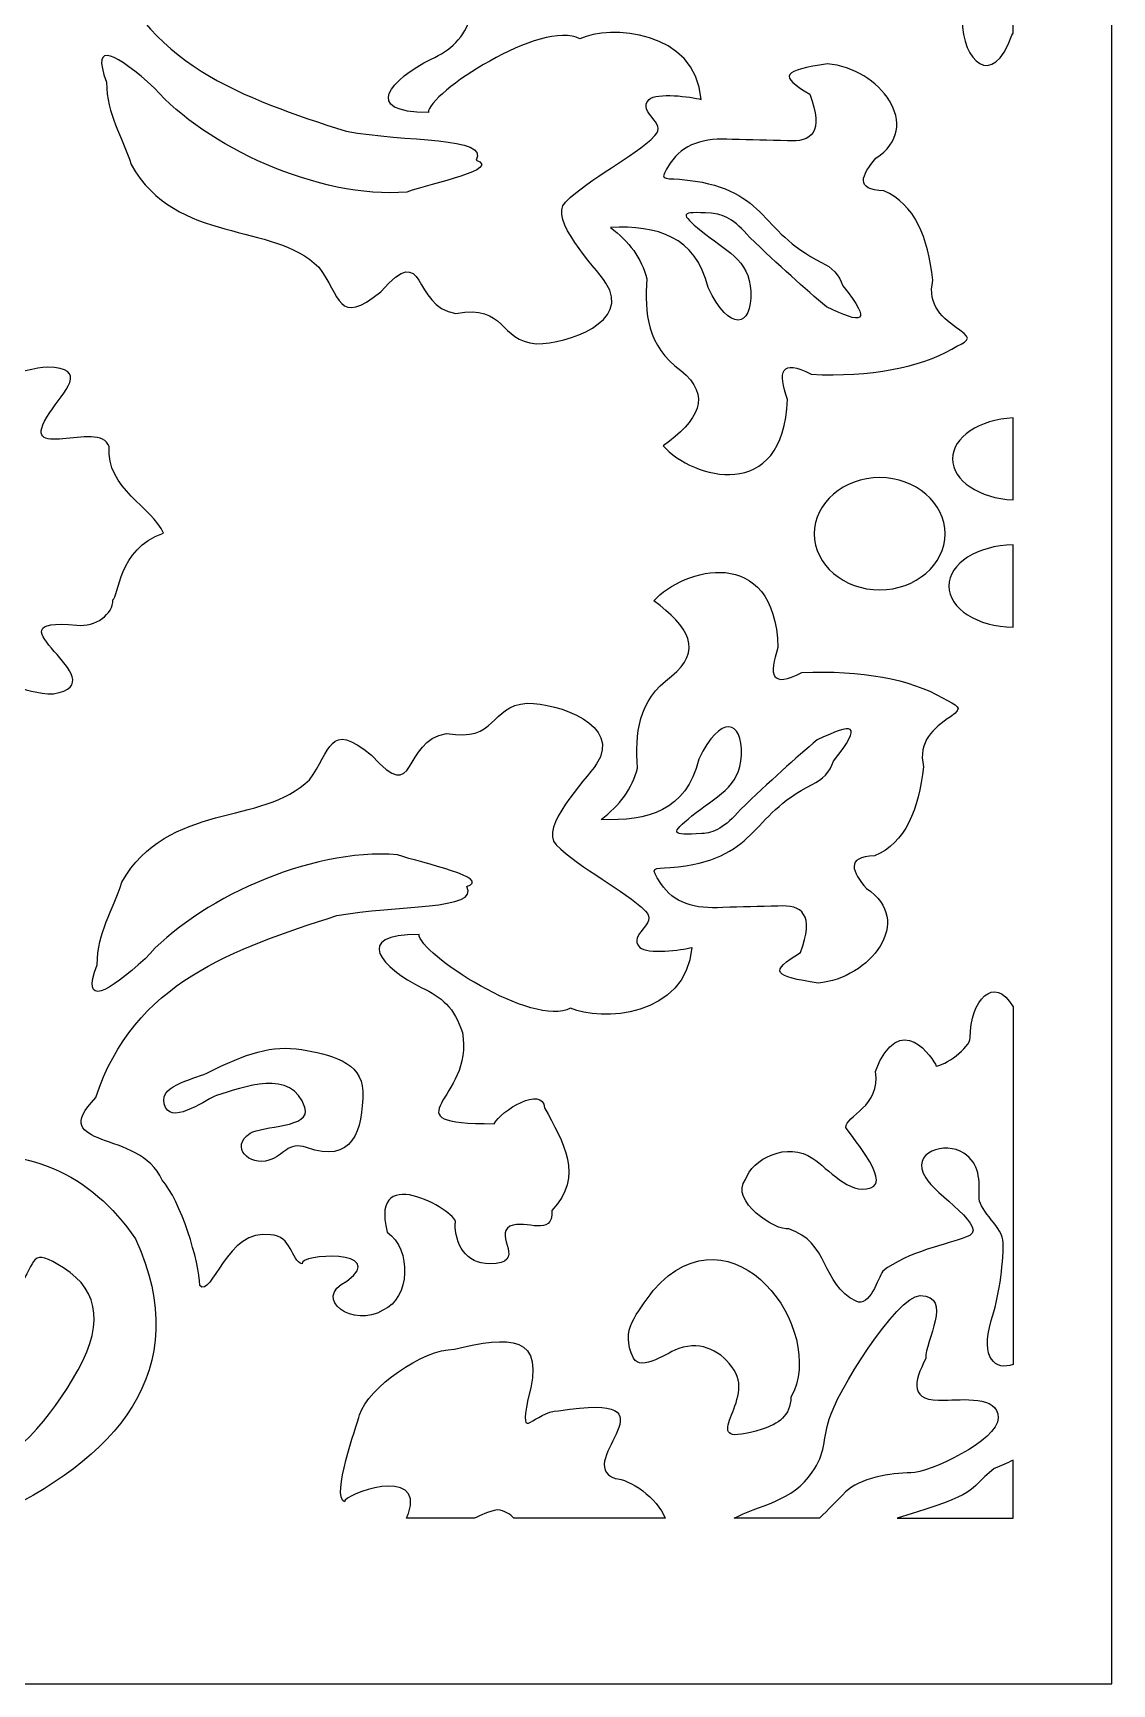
# Model space of a CAD drawing. Header units: centimetres. Extents: x -16.1 to -1.5, y -3 to 9.
# Drawn here: x -11.04 to -8.945, y -3.033 to 0.174 of the extents above; entities that cross this region are included whole.
import ezdxf

# ---------------------------------------------------------------- set-up
doc = ezdxf.new("R2010")
doc.units = ezdxf.units.CM
doc.header["$MEASUREMENT"] = 0
doc.layers.add('layer 1', color=7, linetype='Continuous')

msp = doc.modelspace()

# ---------------------------------------------------------------- linework, layer by layer
at = {"layer": 'layer 1', "color": 250}
for points, knots in [([(-16.12548, 8.7486), (-16.12548, 8.7486), (-16.12548, 9.00077), (-16.12548, 9.00077), (-16.12548, 9.00077), (-16.12548, 9.00077), (-8.94455, 9.00077), (-8.94455, 9.00077), (-8.94455, 9.00077), (-8.94455, 9.00077), (-8.94455, -3.03333), (-8.94455, -3.03333), (-8.94455, -3.03333), (-8.94455, -3.03333), (-16.12548, -3.03333), (-16.12548, -3.03333), (-16.12548, -3.03333), (-16.12548, -3.03333), (-16.12548, 8.7486), (-16.12548, 8.7486)], [0, 0, 0, 0, 0.1666667, 0.1666667, 0.1666667, 0.1666667, 0.3333333, 0.3333333, 0.3333333, 0.3333333, 0.5, 0.5, 0.5, 0.5, 0.6666667, 0.6666667, 0.6666667, 0.6666667, 1, 1, 1, 1]), ([(-9.13662, 0.1733), (-9.1374, 0.17202), (-9.13821, 0.17078), (-9.13904, 0.16956), (-9.13904, 0.16956), (-9.17656, 0.0627), (-9.23553, 0.11892), (-9.23554, 0.19979), (-9.23554, 0.19979), (-9.23554, 0.21933), (-9.28557, 0.25489), (-9.30166, 0.25489), (-9.30166, 0.25489), (-9.30541, 0.24129), (-9.3728, 0.14143), (-9.4196, 0.26556), (-9.4196, 0.26556), (-9.40697, 0.33281), (-9.4791, 0.352), (-9.47678, 0.37399), (-9.47678, 0.37399), (-9.475, 0.3811), (-9.38743, 0.47886), (-9.42853, 0.49131), (-9.42853, 0.49131), (-9.47142, 0.50553), (-9.51074, 0.45398), (-9.54112, 0.43443), (-9.54112, 0.43443), (-9.58936, 0.39933), (-9.65965, 0.43635), (-9.67157, 0.47531), (-9.67157, 0.47531), (-9.70389, 0.51683), (-9.61251, 0.5753), (-9.58758, 0.57131), (-9.58758, 0.57131), (-9.50895, 0.59619), (-9.52503, 0.67796), (-9.45713, 0.71173), (-9.45713, 0.71173), (-9.43032, 0.72418), (-9.41424, 0.66729), (-9.4053, 0.65307), (-9.4053, 0.65307), (-9.3574, 0.61574), (-9.27616, 0.59974), (-9.24447, 0.5873), (-9.24447, 0.5873), (-9.18911, 0.57192), (-9.30882, 0.50199), (-9.32131, 0.47176), (-9.32131, 0.47176), (-9.35526, 0.42198), (-9.282, 0.40065), (-9.24804, 0.42377), (-9.24804, 0.42377), (-9.21588, 0.44509), (-9.21767, 0.47531), (-9.21767, 0.51264), (-9.21767, 0.51264), (-9.21767, 0.53575), (-9.1712, 0.56953), (-9.1712, 0.59796), (-9.1712, 0.59796), (-9.1712, 0.64419), (-9.18014, 0.7064), (-9.19444, 0.74906), (-9.19444, 0.74906), (-9.22046, 0.83539), (-9.17411, 0.853), (-9.13662, 0.82588), (-9.13662, 0.82588), (-9.13662, 0.82588), (-9.13662, 0.1733), (-9.13662, 0.1733)], [0, 0, 0, 0, 0.05, 0.05, 0.05, 0.05, 0.1, 0.1, 0.1, 0.1, 0.15, 0.15, 0.15, 0.15, 0.2, 0.2, 0.2, 0.2, 0.25, 0.25, 0.25, 0.25, 0.3, 0.3, 0.3, 0.3, 0.35, 0.35, 0.35, 0.35, 0.4, 0.4, 0.4, 0.4, 0.45, 0.45, 0.45, 0.45, 0.5, 0.5, 0.5, 0.5, 0.55, 0.55, 0.55, 0.55, 0.6, 0.6, 0.6, 0.6, 0.65, 0.65, 0.65, 0.65, 0.7, 0.7, 0.7, 0.7, 0.75, 0.75, 0.75, 0.75, 0.8, 0.8, 0.8, 0.8, 0.85, 0.85, 0.85, 0.85, 0.9, 0.9, 0.9, 0.9, 1, 1, 1, 1]), ([(-9.7423, 0.04458), (-9.76192, 0.0502), (-9.82919, 0.05861), (-9.84321, 0.04458), (-9.84321, 0.04458), (-9.86843, 0.01931), (-9.80677, -0.00034), (-9.832, -0.02561), (-9.832, -0.02561), (-9.87404, -0.06773), (-9.95813, -0.10703), (-10.00578, -0.15476), (-10.00578, -0.15476), (-10.03942, -0.18846), (-9.94972, -0.2783), (-9.9273, -0.31199), (-9.9273, -0.31199), (-9.87684, -0.3878), (-10.00298, -0.42992), (-10.06184, -0.42992), (-10.06184, -0.42992), (-10.13634, -0.42392), (-10.11995, -0.35298), (-10.2188, -0.37095), (-10.2188, -0.37095), (-10.30571, -0.3577), (-10.27486, -0.22648), (-10.36456, -0.32884), (-10.36456, -0.32884), (-10.44902, -0.39809), (-10.44223, -0.33601), (-10.48509, -0.2811), (-10.48509, -0.2811), (-10.57478, -0.19126), (-10.75978, -0.23899), (-10.84947, -0.08176), (-10.84947, -0.08176), (-10.86629, -0.02561), (-10.89712, 0.0137), (-10.89712, 0.07827), (-10.89712, 0.07827), (-10.92912, 0.16298), (-10.8764, 0.13268), (-10.80403, 0.0667), (-10.80403, 0.0667), (-10.70634, -0.04519), (-10.48497, -0.14955), (-10.31411, -0.13511), (-10.31411, -0.13511), (-10.26365, -0.11826), (-10.12911, -0.09019), (-10.17956, -0.07334), (-10.17956, -0.07334), (-10.15147, -0.02763), (-10.31872, -0.03793), (-10.43183, -0.01719), (-10.43183, -0.01719), (-10.63084, 0.04739), (-10.82705, 0.11196), (-10.89992, 0.33657), (-10.89992, 0.33657), (-10.99772, 0.4388), (-10.81419, 0.3969), (-10.77099, 0.49661), (-10.77099, 0.49661), (-10.73569, 0.5352), (-10.69784, 0.65733), (-10.69811, 0.70157), (-10.69811, 0.70157), (-10.67485, 0.72747), (-10.64504, 0.58841), (-10.56077, 0.6033), (-10.56077, 0.6033), (-10.51872, 0.6033), (-10.52153, 0.65384), (-10.4991, 0.65945), (-10.4991, 0.65945), (-10.50704, 0.63956), (-10.32952, 0.63067), (-10.41221, 0.69314), (-10.41221, 0.69314), (-10.48228, 0.72684), (-10.39819, 0.7858), (-10.34213, 0.7493), (-10.34213, 0.7493), (-10.28902, 0.72684), (-10.28581, 0.63137), (-10.33373, 0.59768), (-10.33373, 0.59768), (-10.37142, 0.45295), (-10.18625, 0.56508), (-10.20199, 0.58084), (-10.20199, 0.58084), (-10.20199, 0.62014), (-10.18236, 0.65945), (-10.13472, 0.65945), (-10.13472, 0.65945), (-10.05903, 0.65945), (-10.12911, 0.6033), (-10.09547, 0.58646), (-10.09547, 0.58646), (-10.06464, 0.57242), (-10.01138, 0.60892), (-10.01419, 0.55557), (-10.01419, 0.55557), (-9.9507, 0.48912), (-9.99255, 0.42267), (-10.0282, 0.35623), (-10.0282, 0.35623), (-10.03213, 0.31186), (-10.11304, 0.36222), (-10.12631, 0.38711), (-10.12631, 0.38711), (-10.34239, 0.38711), (-10.16261, 0.33938), (-10.18797, 0.21023), (-10.18797, 0.21023), (-10.20199, 0.1625), (-10.23002, 0.14004), (-10.26645, 0.12319), (-10.26645, 0.12319), (-10.34494, 0.08388), (-10.4038, 0.01931), (-10.27206, 0.01931), (-10.27206, 0.01931), (-10.27372, 0.05586), (-10.0509, 0.20187), (-9.97775, 0.1625), (-9.97775, 0.1625), (-9.9212, 0.18959), (-9.75251, 0.18013), (-9.7423, 0.04458)], [0, 0, 0, 0, 0.0294118, 0.0294118, 0.0294118, 0.0294118, 0.0588235, 0.0588235, 0.0588235, 0.0588235, 0.0882353, 0.0882353, 0.0882353, 0.0882353, 0.1176471, 0.1176471, 0.1176471, 0.1176471, 0.1470588, 0.1470588, 0.1470588, 0.1470588, 0.1764706, 0.1764706, 0.1764706, 0.1764706, 0.2058824, 0.2058824, 0.2058824, 0.2058824, 0.2352941, 0.2352941, 0.2352941, 0.2352941, 0.2647059, 0.2647059, 0.2647059, 0.2647059, 0.2941176, 0.2941176, 0.2941176, 0.2941176, 0.3235294, 0.3235294, 0.3235294, 0.3235294, 0.3529412, 0.3529412, 0.3529412, 0.3529412, 0.3823529, 0.3823529, 0.3823529, 0.3823529, 0.4117647, 0.4117647, 0.4117647, 0.4117647, 0.4411765, 0.4411765, 0.4411765, 0.4411765, 0.4705882, 0.4705882, 0.4705882, 0.4705882, 0.5, 0.5, 0.5, 0.5, 0.5294118, 0.5294118, 0.5294118, 0.5294118, 0.5588235, 0.5588235, 0.5588235, 0.5588235, 0.5882353, 0.5882353, 0.5882353, 0.5882353, 0.6176471, 0.6176471, 0.6176471, 0.6176471, 0.6470588, 0.6470588, 0.6470588, 0.6470588, 0.6764706, 0.6764706, 0.6764706, 0.6764706, 0.7058824, 0.7058824, 0.7058824, 0.7058824, 0.7352941, 0.7352941, 0.7352941, 0.7352941, 0.7647059, 0.7647059, 0.7647059, 0.7647059, 0.7941176, 0.7941176, 0.7941176, 0.7941176, 0.8235294, 0.8235294, 0.8235294, 0.8235294, 0.8529412, 0.8529412, 0.8529412, 0.8529412, 0.8823529, 0.8823529, 0.8823529, 0.8823529, 0.9117647, 0.9117647, 0.9117647, 0.9117647, 0.9411765, 0.9411765, 0.9411765, 0.9411765, 1, 1, 1, 1]), ([(-9.25573, -0.44034), (-9.31744, -0.47594), (-9.41295, -0.49452), (-9.52872, -0.48924), (-9.52872, -0.48924), (-9.58793, -0.45782), (-9.59362, -0.48469), (-9.575, -0.53804), (-9.575, -0.53804), (-9.58114, -0.74081), (-9.7598, -0.69244), (-9.81615, -0.62832), (-9.81615, -0.62832), (-9.74793, -0.57952), (-9.72031, -0.53071), (-9.78205, -0.48192), (-9.78205, -0.48192), (-9.84794, -0.43411), (-9.85227, -0.37012), (-9.84782, -0.3038), (-9.84782, -0.3038), (-9.85756, -0.26355), (-9.88273, -0.23102), (-9.91846, -0.20376), (-9.91846, -0.20376), (-9.82789, -0.20046), (-9.75398, -0.21996), (-9.72846, -0.32088), (-9.72846, -0.32088), (-9.68735, -0.40872), (-9.64278, -0.39813), (-9.64595, -0.32868), (-9.64595, -0.32868), (-9.64882, -0.2655), (-9.6962, -0.2486), (-9.74223, -0.21063), (-9.74223, -0.21063), (-9.78346, -0.17661), (-9.78484, -0.17247), (-9.72269, -0.17632), (-9.72269, -0.17632), (-9.70099, -0.17767), (-9.67712, -0.18779), (-9.64808, -0.22329), (-9.64808, -0.22329), (-9.59253, -0.27645), (-9.53942, -0.32439), (-9.49878, -0.35828), (-9.49878, -0.35828), (-9.42965, -0.39165), (-9.40773, -0.39213), (-9.46721, -0.31726), (-9.46721, -0.31726), (-9.47412, -0.2959), (-9.48865, -0.28138), (-9.50839, -0.27179), (-9.50839, -0.27179), (-9.6333, -0.21111), (-9.61206, -0.12497), (-9.78426, -0.1104), (-9.78426, -0.1104), (-9.81703, -0.10763), (-9.82513, -0.11413), (-9.80228, -0.07914), (-9.80228, -0.07914), (-9.77812, -0.04216), (-9.7365, -0.02894), (-9.68218, -0.03297), (-9.68218, -0.03297), (-9.64645, -0.03378), (-9.61072, -0.0346), (-9.575, -0.03541), (-9.575, -0.03541), (-9.5278, -0.03944), (-9.50388, -0.01909), (-9.53115, 0.05487), (-9.53115, 0.05487), (-9.59423, 0.09194), (-9.58286, 0.10063), (-9.49705, 0.11398), (-9.49705, 0.11398), (-9.39653, 0.10571), (-9.30778, -0.00816), (-9.40332, -0.06957), (-9.40332, -0.06957), (-9.43029, -0.1022), (-9.44538, -0.13101), (-9.38743, -0.13301), (-9.38743, -0.13301), (-9.32746, -0.15863), (-9.30163, -0.223), (-9.29244, -0.30625), (-9.29244, -0.30625), (-9.30353, -0.35578), (-9.27333, -0.38051), (-9.24016, -0.40343), (-9.24016, -0.40343), (-9.2124, -0.42263), (-9.22737, -0.42398), (-9.25573, -0.44034)], [0, 0, 0, 0, 0.0384615, 0.0384615, 0.0384615, 0.0384615, 0.0769231, 0.0769231, 0.0769231, 0.0769231, 0.1153846, 0.1153846, 0.1153846, 0.1153846, 0.1538462, 0.1538462, 0.1538462, 0.1538462, 0.1923077, 0.1923077, 0.1923077, 0.1923077, 0.2307692, 0.2307692, 0.2307692, 0.2307692, 0.2692308, 0.2692308, 0.2692308, 0.2692308, 0.3076923, 0.3076923, 0.3076923, 0.3076923, 0.3461538, 0.3461538, 0.3461538, 0.3461538, 0.3846154, 0.3846154, 0.3846154, 0.3846154, 0.4230769, 0.4230769, 0.4230769, 0.4230769, 0.4615385, 0.4615385, 0.4615385, 0.4615385, 0.5, 0.5, 0.5, 0.5, 0.5384615, 0.5384615, 0.5384615, 0.5384615, 0.5769231, 0.5769231, 0.5769231, 0.5769231, 0.6153846, 0.6153846, 0.6153846, 0.6153846, 0.6538462, 0.6538462, 0.6538462, 0.6538462, 0.6923077, 0.6923077, 0.6923077, 0.6923077, 0.7307692, 0.7307692, 0.7307692, 0.7307692, 0.7692308, 0.7692308, 0.7692308, 0.7692308, 0.8076923, 0.8076923, 0.8076923, 0.8076923, 0.8461538, 0.8461538, 0.8461538, 0.8461538, 0.8846154, 0.8846154, 0.8846154, 0.8846154, 0.9230769, 0.9230769, 0.9230769, 0.9230769, 1, 1, 1, 1]), ([(-10.78678, -0.79773), (-10.87563, -0.82853), (-10.8725, -0.92204), (-10.88489, -0.92704), (-10.88489, -0.92704), (-10.88366, -0.95511), (-10.91872, -0.9805), (-10.95453, -0.97677), (-10.95453, -0.97677), (-11.14354, -0.95709), (-10.86797, -1.08722), (-11.00018, -1.11004), (-11.00018, -1.11004), (-11.05904, -1.11004), (-11.11055, -1.07832), (-11.16451, -1.06125), (-11.16451, -1.06125), (-11.1964, -1.05148), (-11.1964, -1.0832), (-11.17923, -1.10028), (-11.17923, -1.10028), (-11.14244, -1.13688), (-11.09829, -1.15396), (-11.18414, -1.15396), (-11.18414, -1.15396), (-11.31421, -1.17355), (-11.40909, -1.12806), (-11.47603, -1.06368), (-11.47603, -1.06368), (-11.54405, -1.00581), (-11.58506, -0.87529), (-11.69678, -0.85628), (-11.69678, -0.85628), (-11.85471, -0.77398), (-11.79742, -0.78055), (-11.70414, -0.73917), (-11.70414, -0.73917), (-11.64445, -0.68712), (-11.58232, -0.64239), (-11.52263, -0.59033), (-11.52263, -0.59033), (-11.48338, -0.55374), (-11.4515, -0.4537), (-11.38282, -0.44882), (-11.38282, -0.44882), (-11.30106, -0.4268), (-11.21929, -0.41049), (-11.13753, -0.43417), (-11.13753, -0.43417), (-11.10074, -0.43174), (-11.20131, -0.47077), (-11.17923, -0.5147), (-11.17923, -0.5147), (-11.17678, -0.51958), (-11.05168, -0.47565), (-11.01244, -0.47565), (-11.01244, -0.47565), (-10.92904, -0.47565), (-10.98055, -0.52445), (-11.00753, -0.56349), (-11.00753, -0.56349), (-11.07621, -0.66597), (-10.90942, -0.57569), (-10.89225, -0.62937), (-10.89225, -0.62937), (-10.89838, -0.71112), (-10.80681, -0.74853), (-10.78678, -0.79773)], [0, 0, 0, 0, 0.0555556, 0.0555556, 0.0555556, 0.0555556, 0.1111111, 0.1111111, 0.1111111, 0.1111111, 0.1666667, 0.1666667, 0.1666667, 0.1666667, 0.2222222, 0.2222222, 0.2222222, 0.2222222, 0.2777778, 0.2777778, 0.2777778, 0.2777778, 0.3333333, 0.3333333, 0.3333333, 0.3333333, 0.3888889, 0.3888889, 0.3888889, 0.3888889, 0.4444444, 0.4444444, 0.4444444, 0.4444444, 0.5, 0.5, 0.5, 0.5, 0.5555556, 0.5555556, 0.5555556, 0.5555556, 0.6111111, 0.6111111, 0.6111111, 0.6111111, 0.6666667, 0.6666667, 0.6666667, 0.6666667, 0.7222222, 0.7222222, 0.7222222, 0.7222222, 0.7777778, 0.7777778, 0.7777778, 0.7777778, 0.8333333, 0.8333333, 0.8333333, 0.8333333, 0.8888889, 0.8888889, 0.8888889, 0.8888889, 1, 1, 1, 1]), ([(-9.13662, -0.7333), (-9.2022, -0.73027), (-9.25422, -0.69565), (-9.25422, -0.6536), (-9.25422, -0.6536), (-9.25422, -0.61156), (-9.2022, -0.57692), (-9.13662, -0.5739), (-9.13662, -0.5739), (-9.13662, -0.5739), (-9.13662, -0.7333), (-9.13662, -0.7333)], [0, 0, 0, 0, 0.25, 0.25, 0.25, 0.25, 0.5, 0.5, 0.5, 0.5, 1, 1, 1, 1]), ([(-9.39566, -0.68993), (-9.32575, -0.68993), (-9.26873, -0.73889), (-9.26873, -0.79892), (-9.26873, -0.79892), (-9.26873, -0.85894), (-9.32575, -0.9079), (-9.39566, -0.9079), (-9.39566, -0.9079), (-9.46557, -0.9079), (-9.5226, -0.85894), (-9.5226, -0.79892), (-9.5226, -0.79892), (-9.5226, -0.73889), (-9.46557, -0.68993), (-9.39566, -0.68993)], [0, 0, 0, 0, 0.2, 0.2, 0.2, 0.2, 0.4, 0.4, 0.4, 0.4, 0.6, 0.6, 0.6, 0.6, 1, 1, 1, 1]), ([(-9.27386, -1.11746), (-9.33558, -1.08187), (-9.43108, -1.06328), (-9.54685, -1.06857), (-9.54685, -1.06857), (-9.60606, -1.09998), (-9.61176, -1.07312), (-9.59313, -1.01976), (-9.59313, -1.01976), (-9.59927, -0.817), (-9.77793, -0.86536), (-9.83428, -0.92949), (-9.83428, -0.92949), (-9.76606, -0.97829), (-9.73845, -1.02709), (-9.80018, -1.07588), (-9.80018, -1.07588), (-9.86607, -1.1237), (-9.87041, -1.18769), (-9.86595, -1.254), (-9.86595, -1.254), (-9.87569, -1.29425), (-9.90086, -1.32679), (-9.93659, -1.35404), (-9.93659, -1.35404), (-9.84602, -1.35735), (-9.77212, -1.33784), (-9.74659, -1.23692), (-9.74659, -1.23692), (-9.70549, -1.14908), (-9.66091, -1.15968), (-9.66408, -1.22913), (-9.66408, -1.22913), (-9.66695, -1.2923), (-9.71433, -1.30921), (-9.76037, -1.34717), (-9.76037, -1.34717), (-9.8016, -1.38119), (-9.80297, -1.38534), (-9.74082, -1.38149), (-9.74082, -1.38149), (-9.71912, -1.38014), (-9.69526, -1.37002), (-9.66621, -1.33452), (-9.66621, -1.33452), (-9.61066, -1.28135), (-9.55755, -1.23342), (-9.51691, -1.19952), (-9.51691, -1.19952), (-9.44779, -1.16615), (-9.42586, -1.16567), (-9.48534, -1.24055), (-9.48534, -1.24055), (-9.49226, -1.2619), (-9.50678, -1.27643), (-9.52653, -1.28602), (-9.52653, -1.28602), (-9.65144, -1.3467), (-9.63019, -1.43284), (-9.80239, -1.4474), (-9.80239, -1.4474), (-9.83516, -1.45018), (-9.84327, -1.44368), (-9.82041, -1.47867), (-9.82041, -1.47867), (-9.79626, -1.51565), (-9.75463, -1.52887), (-9.70031, -1.52484), (-9.70031, -1.52484), (-9.66458, -1.52402), (-9.62886, -1.52321), (-9.59313, -1.52239), (-9.59313, -1.52239), (-9.54594, -1.51837), (-9.52201, -1.53872), (-9.54929, -1.61268), (-9.54929, -1.61268), (-9.61236, -1.64974), (-9.60099, -1.65844), (-9.51518, -1.67179), (-9.51518, -1.67179), (-9.41466, -1.66352), (-9.32591, -1.54965), (-9.42145, -1.48823), (-9.42145, -1.48823), (-9.44843, -1.45561), (-9.46352, -1.42679), (-9.40557, -1.4248), (-9.40557, -1.4248), (-9.3456, -1.39917), (-9.31977, -1.3348), (-9.31057, -1.25156), (-9.31057, -1.25156), (-9.32166, -1.20202), (-9.29147, -1.1773), (-9.25829, -1.15437), (-9.25829, -1.15437), (-9.23053, -1.13518), (-9.24551, -1.13383), (-9.27386, -1.11746)], [0, 0, 0, 0, 0.0384615, 0.0384615, 0.0384615, 0.0384615, 0.0769231, 0.0769231, 0.0769231, 0.0769231, 0.1153846, 0.1153846, 0.1153846, 0.1153846, 0.1538462, 0.1538462, 0.1538462, 0.1538462, 0.1923077, 0.1923077, 0.1923077, 0.1923077, 0.2307692, 0.2307692, 0.2307692, 0.2307692, 0.2692308, 0.2692308, 0.2692308, 0.2692308, 0.3076923, 0.3076923, 0.3076923, 0.3076923, 0.3461538, 0.3461538, 0.3461538, 0.3461538, 0.3846154, 0.3846154, 0.3846154, 0.3846154, 0.4230769, 0.4230769, 0.4230769, 0.4230769, 0.4615385, 0.4615385, 0.4615385, 0.4615385, 0.5, 0.5, 0.5, 0.5, 0.5384615, 0.5384615, 0.5384615, 0.5384615, 0.5769231, 0.5769231, 0.5769231, 0.5769231, 0.6153846, 0.6153846, 0.6153846, 0.6153846, 0.6538462, 0.6538462, 0.6538462, 0.6538462, 0.6923077, 0.6923077, 0.6923077, 0.6923077, 0.7307692, 0.7307692, 0.7307692, 0.7307692, 0.7692308, 0.7692308, 0.7692308, 0.7692308, 0.8076923, 0.8076923, 0.8076923, 0.8076923, 0.8461538, 0.8461538, 0.8461538, 0.8461538, 0.8846154, 0.8846154, 0.8846154, 0.8846154, 0.9230769, 0.9230769, 0.9230769, 0.9230769, 1, 1, 1, 1]), ([(-9.13662, -0.98054), (-9.20557, -0.97983), (-9.26147, -0.94422), (-9.26147, -0.90063), (-9.26147, -0.90063), (-9.26147, -0.85706), (-9.20557, -0.82143), (-9.13662, -0.82073), (-9.13662, -0.82073), (-9.13662, -0.82073), (-9.13662, -0.98054), (-9.13662, -0.98054)], [0, 0, 0, 0, 0.25, 0.25, 0.25, 0.25, 0.5, 0.5, 0.5, 0.5, 1, 1, 1, 1]), ([(-9.76043, -1.60238), (-9.78005, -1.608), (-9.84733, -1.61642), (-9.86134, -1.60238), (-9.86134, -1.60238), (-9.88657, -1.57712), (-9.8249, -1.55746), (-9.85013, -1.53219), (-9.85013, -1.53219), (-9.89217, -1.49008), (-9.97626, -1.45077), (-10.02391, -1.40304), (-10.02391, -1.40304), (-10.05755, -1.36935), (-9.96785, -1.27951), (-9.94543, -1.24581), (-9.94543, -1.24581), (-9.89498, -1.17001), (-10.02111, -1.12789), (-10.07997, -1.12789), (-10.07997, -1.12789), (-10.15447, -1.13388), (-10.13809, -1.20482), (-10.23694, -1.18685), (-10.23694, -1.18685), (-10.32384, -1.2001), (-10.29299, -1.33132), (-10.38269, -1.22897), (-10.38269, -1.22897), (-10.46715, -1.15972), (-10.46036, -1.22179), (-10.50322, -1.2767), (-10.50322, -1.2767), (-10.59292, -1.36654), (-10.77791, -1.31881), (-10.8676, -1.47604), (-10.8676, -1.47604), (-10.88442, -1.53219), (-10.91526, -1.5715), (-10.91526, -1.63608), (-10.91526, -1.63608), (-10.94726, -1.72078), (-10.89454, -1.69048), (-10.82217, -1.62451), (-10.82217, -1.62451), (-10.72447, -1.51262), (-10.5031, -1.40826), (-10.33224, -1.42269), (-10.33224, -1.42269), (-10.28179, -1.43954), (-10.14724, -1.46762), (-10.1977, -1.48447), (-10.1977, -1.48447), (-10.1696, -1.53017), (-10.33685, -1.51987), (-10.44996, -1.54062), (-10.44996, -1.54062), (-10.64897, -1.60519), (-10.84518, -1.66977), (-10.91806, -1.89438), (-10.91806, -1.89438), (-11.01585, -1.99661), (-10.83232, -1.9547), (-10.78912, -2.05441), (-10.78912, -2.05441), (-10.75383, -2.09301), (-10.71597, -2.21513), (-10.71625, -2.25937), (-10.71625, -2.25937), (-10.69299, -2.28527), (-10.66317, -2.14622), (-10.5789, -2.16111), (-10.5789, -2.16111), (-10.53685, -2.16111), (-10.53966, -2.21164), (-10.51724, -2.21725), (-10.51724, -2.21725), (-10.52517, -2.19737), (-10.34765, -2.18847), (-10.43034, -2.25095), (-10.43034, -2.25095), (-10.50042, -2.28464), (-10.41633, -2.3436), (-10.36027, -2.30711), (-10.36027, -2.30711), (-10.30715, -2.28464), (-10.30395, -2.18918), (-10.35186, -2.15549), (-10.35186, -2.15549), (-10.38956, -2.01076), (-10.20439, -2.12289), (-10.22012, -2.13864), (-10.22012, -2.13864), (-10.22012, -2.17795), (-10.2005, -2.21725), (-10.15285, -2.21725), (-10.15285, -2.21725), (-10.07717, -2.21725), (-10.14724, -2.16111), (-10.11361, -2.14426), (-10.11361, -2.14426), (-10.08277, -2.13022), (-10.02952, -2.16672), (-10.03232, -2.11338), (-10.03232, -2.11338), (-9.96884, -2.04693), (-10.01069, -1.98048), (-10.04634, -1.91404), (-10.04634, -1.91404), (-10.05026, -1.86967), (-10.13117, -1.92003), (-10.14444, -1.94491), (-10.14444, -1.94491), (-10.36053, -1.94491), (-10.18074, -1.89718), (-10.20611, -1.76804), (-10.20611, -1.76804), (-10.22012, -1.72031), (-10.24815, -1.69785), (-10.28459, -1.681), (-10.28459, -1.681), (-10.36307, -1.64169), (-10.42193, -1.57712), (-10.29019, -1.57712), (-10.29019, -1.57712), (-10.29185, -1.61366), (-10.06903, -1.75967), (-9.99588, -1.72031), (-9.99588, -1.72031), (-9.93934, -1.7474), (-9.77064, -1.73794), (-9.76043, -1.60238)], [0, 0, 0, 0, 0.0294118, 0.0294118, 0.0294118, 0.0294118, 0.0588235, 0.0588235, 0.0588235, 0.0588235, 0.0882353, 0.0882353, 0.0882353, 0.0882353, 0.1176471, 0.1176471, 0.1176471, 0.1176471, 0.1470588, 0.1470588, 0.1470588, 0.1470588, 0.1764706, 0.1764706, 0.1764706, 0.1764706, 0.2058824, 0.2058824, 0.2058824, 0.2058824, 0.2352941, 0.2352941, 0.2352941, 0.2352941, 0.2647059, 0.2647059, 0.2647059, 0.2647059, 0.2941176, 0.2941176, 0.2941176, 0.2941176, 0.3235294, 0.3235294, 0.3235294, 0.3235294, 0.3529412, 0.3529412, 0.3529412, 0.3529412, 0.3823529, 0.3823529, 0.3823529, 0.3823529, 0.4117647, 0.4117647, 0.4117647, 0.4117647, 0.4411765, 0.4411765, 0.4411765, 0.4411765, 0.4705882, 0.4705882, 0.4705882, 0.4705882, 0.5, 0.5, 0.5, 0.5, 0.5294118, 0.5294118, 0.5294118, 0.5294118, 0.5588235, 0.5588235, 0.5588235, 0.5588235, 0.5882353, 0.5882353, 0.5882353, 0.5882353, 0.6176471, 0.6176471, 0.6176471, 0.6176471, 0.6470588, 0.6470588, 0.6470588, 0.6470588, 0.6764706, 0.6764706, 0.6764706, 0.6764706, 0.7058824, 0.7058824, 0.7058824, 0.7058824, 0.7352941, 0.7352941, 0.7352941, 0.7352941, 0.7647059, 0.7647059, 0.7647059, 0.7647059, 0.7941176, 0.7941176, 0.7941176, 0.7941176, 0.8235294, 0.8235294, 0.8235294, 0.8235294, 0.8529412, 0.8529412, 0.8529412, 0.8529412, 0.8823529, 0.8823529, 0.8823529, 0.8823529, 0.9117647, 0.9117647, 0.9117647, 0.9117647, 0.9411765, 0.9411765, 0.9411765, 0.9411765, 1, 1, 1, 1]), ([(-9.13662, -1.71812), (-9.17334, -1.65357), (-9.22002, -1.706), (-9.22002, -1.77794), (-9.22002, -1.77794), (-9.22002, -1.79749), (-9.27006, -1.83304), (-9.28614, -1.83304), (-9.28614, -1.83304), (-9.28989, -1.81944), (-9.35728, -1.71957), (-9.40408, -1.84371), (-9.40408, -1.84371), (-9.39145, -1.91096), (-9.46358, -1.93015), (-9.46126, -1.95214), (-9.46126, -1.95214), (-9.45948, -1.95925), (-9.37192, -2.05702), (-9.41302, -2.06946), (-9.41302, -2.06946), (-9.4559, -2.08369), (-9.49522, -2.03213), (-9.5256, -2.01258), (-9.5256, -2.01258), (-9.57385, -1.97747), (-9.64413, -2.01451), (-9.65605, -2.05347), (-9.65605, -2.05347), (-9.68838, -2.09498), (-9.59699, -2.15345), (-9.57206, -2.14946), (-9.57206, -2.14946), (-9.49343, -2.17434), (-9.50951, -2.25611), (-9.44161, -2.28988), (-9.44161, -2.28988), (-9.4148, -2.30233), (-9.39872, -2.24545), (-9.38979, -2.23123), (-9.38979, -2.23123), (-9.34189, -2.19389), (-9.26064, -2.17789), (-9.22895, -2.16546), (-9.22895, -2.16546), (-9.17359, -2.15007), (-9.29331, -2.08014), (-9.3058, -2.04991), (-9.3058, -2.04991), (-9.33975, -2.00013), (-9.26648, -1.97881), (-9.23253, -2.00191), (-9.23253, -2.00191), (-9.20036, -2.02324), (-9.20215, -2.05347), (-9.20215, -2.0908), (-9.20215, -2.0908), (-9.20215, -2.1139), (-9.15569, -2.14768), (-9.15569, -2.17612), (-9.15569, -2.17612), (-9.15569, -2.22234), (-9.16462, -2.28455), (-9.17892, -2.32722), (-9.17892, -2.32722), (-9.20142, -2.40185), (-9.16982, -2.42513), (-9.13662, -2.41254), (-9.13662, -2.41254), (-9.13662, -2.41254), (-9.13662, -1.71812), (-9.13662, -1.71812)], [0, 0, 0, 0, 0.0526316, 0.0526316, 0.0526316, 0.0526316, 0.1052632, 0.1052632, 0.1052632, 0.1052632, 0.1578947, 0.1578947, 0.1578947, 0.1578947, 0.2105263, 0.2105263, 0.2105263, 0.2105263, 0.2631579, 0.2631579, 0.2631579, 0.2631579, 0.3157895, 0.3157895, 0.3157895, 0.3157895, 0.3684211, 0.3684211, 0.3684211, 0.3684211, 0.4210526, 0.4210526, 0.4210526, 0.4210526, 0.4736842, 0.4736842, 0.4736842, 0.4736842, 0.5263158, 0.5263158, 0.5263158, 0.5263158, 0.5789474, 0.5789474, 0.5789474, 0.5789474, 0.6315789, 0.6315789, 0.6315789, 0.6315789, 0.6842105, 0.6842105, 0.6842105, 0.6842105, 0.7368421, 0.7368421, 0.7368421, 0.7368421, 0.7894737, 0.7894737, 0.7894737, 0.7894737, 0.8421053, 0.8421053, 0.8421053, 0.8421053, 0.8947368, 0.8947368, 0.8947368, 0.8947368, 1, 1, 1, 1]), ([(-10.51838, -1.80109), (-10.57563, -1.79131), (-10.62567, -1.80817), (-10.70248, -1.84664), (-10.70248, -1.84664), (-10.73015, -1.85977), (-10.80296, -1.87144), (-10.78257, -1.91374), (-10.78257, -1.91374), (-10.76656, -1.94583), (-10.69957, -1.89478), (-10.68355, -1.89041), (-10.68355, -1.89041), (-10.63259, -1.87436), (-10.53648, -1.83643), (-10.51172, -1.91374), (-10.51172, -1.91374), (-10.49862, -1.95312), (-10.59473, -1.94875), (-10.61802, -1.96333), (-10.61802, -1.96333), (-10.6588, -1.99105), (-10.61948, -2.02751), (-10.58162, -2.01584), (-10.58162, -2.01584), (-10.5525, -2.00709), (-10.54521, -1.97937), (-10.50881, -1.99105), (-10.50881, -1.99105), (-10.41985, -2.02409), (-10.39888, -1.95904), (-10.39957, -1.88173), (-10.39957, -1.88173), (-10.40007, -1.82413), (-10.46616, -1.81001), (-10.51838, -1.80109)], [0, 0, 0, 0, 0.1, 0.1, 0.1, 0.1, 0.2, 0.2, 0.2, 0.2, 0.3, 0.3, 0.3, 0.3, 0.4, 0.4, 0.4, 0.4, 0.5, 0.5, 0.5, 0.5, 0.6, 0.6, 0.6, 0.6, 0.7, 0.7, 0.7, 0.7, 0.8, 0.8, 0.8, 0.8, 1, 1, 1, 1]), ([(-11.12833, -2.71145), (-10.87748, -2.59879), (-10.72417, -2.42458), (-10.84087, -2.16859), (-10.84087, -2.16859), (-10.92884, -2.04032), (-11.05331, -1.98517), (-11.21788, -2.01034), (-11.21788, -2.01034), (-11.41241, -2.06248), (-11.42916, -2.17398), (-11.36509, -2.31245), (-11.36509, -2.31245), (-11.27223, -2.40897), (-11.16661, -2.41254), (-11.0674, -2.26307), (-11.0674, -2.26307), (-11.03226, -2.21014), (-11.04615, -2.18394), (-10.98059, -2.22525), (-10.98059, -2.22525), (-10.9078, -2.27112), (-10.90178, -2.34102), (-10.96295, -2.44193), (-10.96295, -2.44193), (-11.01932, -2.53427), (-11.08677, -2.61135), (-11.18843, -2.64131), (-11.18843, -2.64131), (-11.27823, -2.66777), (-11.43357, -2.71526), (-11.27533, -2.56422), (-11.27533, -2.56422), (-11.19517, -2.44974), (-11.28122, -2.41087), (-11.41215, -2.47772), (-11.41215, -2.47772), (-11.50503, -2.54499), (-11.59648, -2.62128), (-11.67516, -2.71145), (-11.67516, -2.71145), (-11.67516, -2.71145), (-11.12833, -2.71145), (-11.12833, -2.71145)], [0, 0, 0, 0, 0.0833333, 0.0833333, 0.0833333, 0.0833333, 0.1666667, 0.1666667, 0.1666667, 0.1666667, 0.25, 0.25, 0.25, 0.25, 0.3333333, 0.3333333, 0.3333333, 0.3333333, 0.4166667, 0.4166667, 0.4166667, 0.4166667, 0.5, 0.5, 0.5, 0.5, 0.5833333, 0.5833333, 0.5833333, 0.5833333, 0.6666667, 0.6666667, 0.6666667, 0.6666667, 0.75, 0.75, 0.75, 0.75, 0.8333333, 0.8333333, 0.8333333, 0.8333333, 1, 1, 1, 1]), ([(-9.62371, -2.53828), (-9.59363, -2.52899), (-9.56807, -2.51168), (-9.56807, -2.47634), (-9.56807, -2.47634), (-9.49533, -2.34643), (-9.68081, -2.0927), (-9.83539, -2.26887), (-9.83539, -2.26887), (-9.86623, -2.31417), (-9.90148, -2.34485), (-9.87357, -2.40037), (-9.87357, -2.40037), (-9.86036, -2.42813), (-9.80307, -2.38721), (-9.78545, -2.38137), (-9.78545, -2.38137), (-9.73992, -2.36676), (-9.70173, -2.38721), (-9.67823, -2.42374), (-9.67823, -2.42374), (-9.63567, -2.48725), (-9.76252, -2.58117), (-9.62371, -2.53828)], [0, 0, 0, 0, 0.1428571, 0.1428571, 0.1428571, 0.1428571, 0.2857143, 0.2857143, 0.2857143, 0.2857143, 0.4285714, 0.4285714, 0.4285714, 0.4285714, 0.5714286, 0.5714286, 0.5714286, 0.5714286, 0.7142857, 0.7142857, 0.7142857, 0.7142857, 1, 1, 1, 1]), ([(-9.16551, -2.51619), (-9.16551, -2.47232), (-9.23717, -2.48192), (-9.26887, -2.48192), (-9.26887, -2.48192), (-9.33963, -2.48651), (-9.32952, -2.44628), (-9.30608, -2.40103), (-9.30608, -2.40103), (-9.30884, -2.36813), (-9.25095, -2.27901), (-9.31711, -2.27901), (-9.31711, -2.27901), (-9.3625, -2.27901), (-9.48137, -2.47124), (-9.49352, -2.51893), (-9.49352, -2.51893), (-9.50592, -2.55732), (-9.50041, -2.58611), (-9.52659, -2.62175), (-9.52659, -2.62175), (-9.56167, -2.67769), (-9.63441, -2.68758), (-9.6784, -2.71145), (-9.6784, -2.71145), (-9.6784, -2.71145), (-9.51245, -2.71145), (-9.51245, -2.71145), (-9.51245, -2.71145), (-9.49557, -2.69434), (-9.4787, -2.67724), (-9.46182, -2.66014), (-9.46182, -2.66014), (-9.43563, -2.63409), (-9.37361, -2.62312), (-9.33502, -2.62312), (-9.33502, -2.62312), (-9.30039, -2.62312), (-9.16551, -2.56116), (-9.16551, -2.51619)], [0, 0, 0, 0, 0.0909091, 0.0909091, 0.0909091, 0.0909091, 0.1818182, 0.1818182, 0.1818182, 0.1818182, 0.2727273, 0.2727273, 0.2727273, 0.2727273, 0.3636364, 0.3636364, 0.3636364, 0.3636364, 0.4545455, 0.4545455, 0.4545455, 0.4545455, 0.5454545, 0.5454545, 0.5454545, 0.5454545, 0.6363636, 0.6363636, 0.6363636, 0.6363636, 0.7272727, 0.7272727, 0.7272727, 0.7272727, 0.8181818, 0.8181818, 0.8181818, 0.8181818, 1, 1, 1, 1]), ([(-9.81226, -2.71145), (-9.82735, -2.6725), (-9.88114, -2.63442), (-9.90944, -2.63442), (-9.90944, -2.63442), (-9.99559, -2.60143), (-9.77368, -2.46317), (-10.0194, -2.50276), (-10.0194, -2.50276), (-10.06695, -2.50276), (-10.09667, -2.56939), (-10.07884, -2.4807), (-10.07884, -2.4807), (-10.04128, -2.35188), (-10.11603, -2.35735), (-10.22148, -2.38315), (-10.22148, -2.38315), (-10.28389, -2.38315), (-10.38791, -2.45705), (-10.40574, -2.51027), (-10.40574, -2.51027), (-10.41168, -2.53391), (-10.46142, -2.66776), (-10.43467, -2.67959), (-10.43467, -2.67959), (-10.43908, -2.66524), (-10.27881, -2.60748), (-10.31064, -2.70242), (-10.31064, -2.70242), (-10.31216, -2.7054), (-10.31352, -2.70842), (-10.31472, -2.71145), (-10.31472, -2.71145), (-10.31472, -2.71145), (-10.18238, -2.71145), (-10.18238, -2.71145), (-10.18238, -2.71145), (-10.17072, -2.70507), (-10.15648, -2.69938), (-10.13773, -2.69491), (-10.13773, -2.69491), (-10.12397, -2.69655), (-10.11337, -2.70296), (-10.10582, -2.71145), (-10.10582, -2.71145), (-10.10582, -2.71145), (-9.81226, -2.71145), (-9.81226, -2.71145)], [0, 0, 0, 0, 0.0769231, 0.0769231, 0.0769231, 0.0769231, 0.1538462, 0.1538462, 0.1538462, 0.1538462, 0.2307692, 0.2307692, 0.2307692, 0.2307692, 0.3076923, 0.3076923, 0.3076923, 0.3076923, 0.3846154, 0.3846154, 0.3846154, 0.3846154, 0.4615385, 0.4615385, 0.4615385, 0.4615385, 0.5384615, 0.5384615, 0.5384615, 0.5384615, 0.6153846, 0.6153846, 0.6153846, 0.6153846, 0.6923077, 0.6923077, 0.6923077, 0.6923077, 0.7692308, 0.7692308, 0.7692308, 0.7692308, 0.8461538, 0.8461538, 0.8461538, 0.8461538, 1, 1, 1, 1]), ([(-9.36184, -2.71145), (-9.19321, -2.65972), (-9.23218, -2.662), (-9.17304, -2.61498), (-9.17304, -2.61498), (-9.16076, -2.60975), (-9.14867, -2.60424), (-9.13662, -2.59874), (-9.13662, -2.59874), (-9.13662, -2.59874), (-9.13662, -2.71145), (-9.13662, -2.71145), (-9.13662, -2.71145), (-9.13662, -2.71145), (-9.36184, -2.71145), (-9.36184, -2.71145)], [0, 0, 0, 0, 0.2, 0.2, 0.2, 0.2, 0.4, 0.4, 0.4, 0.4, 0.6, 0.6, 0.6, 0.6, 1, 1, 1, 1])]:
    msp.add_open_spline(points, degree=3, knots=knots, dxfattribs=at)

doc.saveas('drawing.dxf')
